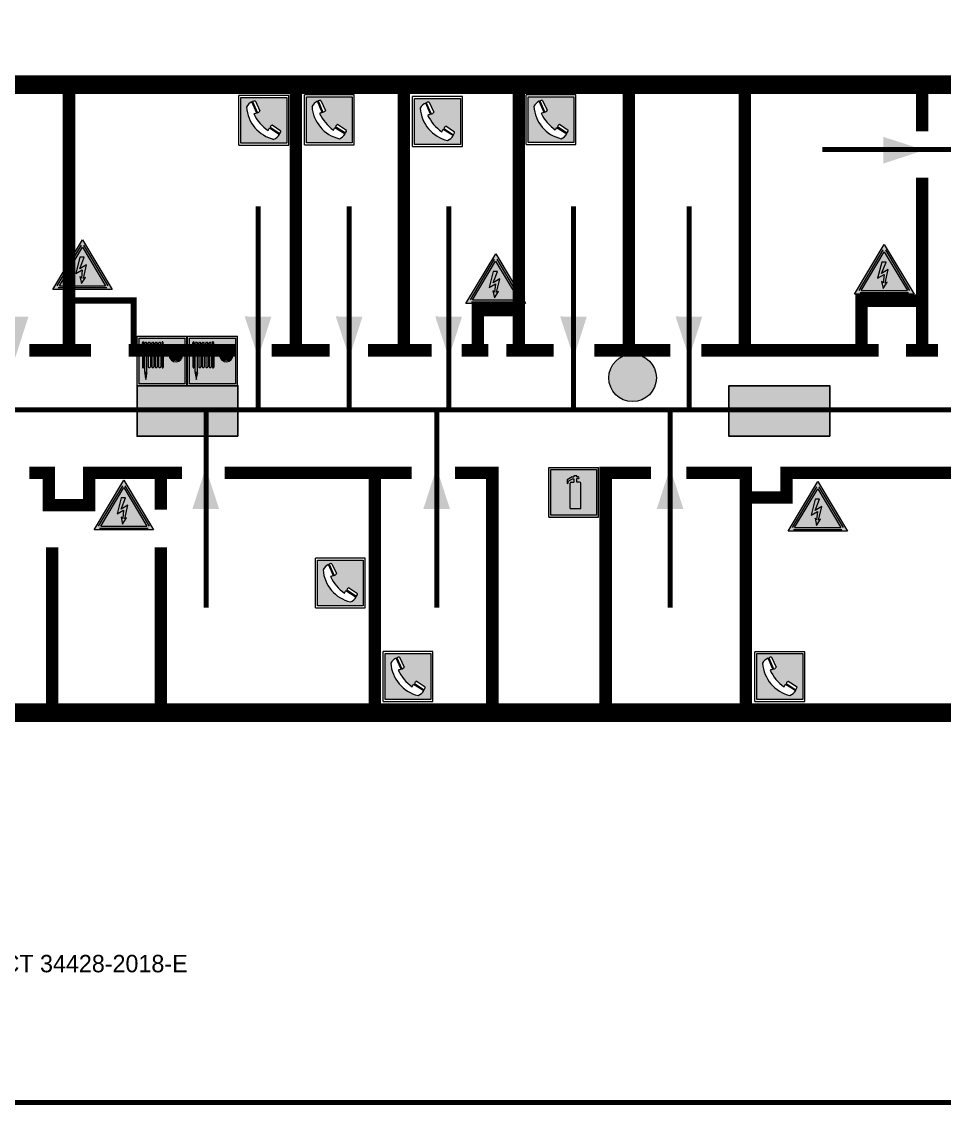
# Model space of a CAD drawing. Header units: millimetres. Extents: x 13810 to 67229, y 12374 to 21950.
# Drawn here: x 27790.5 to 27938.9, y 19084 to 19257.7 of the extents above; entities that cross this region are included whole.
import ezdxf

# ---------------------------------------------------------------- set-up
doc = ezdxf.new("R2010")
doc.units = ezdxf.units.MM
doc.layers.add('План_Штампы', color=7, linetype='Continuous')
doc.styles.add('обычный', font='arial.ttf')

# ---------------------------------------------------------------- blocks, each defined once
blk = doc.blocks.new('A$C32E8229D')
at = {"true_color": 0xffffff}
blk.add_hatch(color=7, dxfattribs=at).paths.add_polyline_path([(0, 0), (0, -8), (16, -8), (16, 0)])
h = blk.add_hatch(color=126)
h.paths.add_polyline_path([(0.2, -0.2), (15.8, -0.2), (15.8, -7.8), (0.2, -7.8)])
h.paths.add_polyline_path([(13.49, -2.05), (12.08, -2.05), (11.37, -2.63, 0.162397), (11.29, -2.84), (11.29, -3.63), (10.35, -3.63), (10.35, -4.05), (11.68, -4.05), (11.68, -3.48), (12.26, -4.28), (11.29, -5.1), (11.29, -6.78), (11.85, -6.78), (11.85, -5.44), (12.8, -4.64), (12.8, -5.94), (14.46, -5.94), (14.46, -5.39), (13.45, -5.39), (13.45, -3.97), (12.46, -2.59), (13.15, -2.59), (13.69, -3.34), (14.18, -3)], flags=16)
h.paths.add_polyline_path([(10.74, -1.82, 1), (11.8, -1.82, 1)], flags=16)
h.paths.add_polyline_path([(9.39, -3.59), (5.99, -3.59), (6.56, -3.03), (5.91, -3.03), (5.1, -3.83), (5.91, -4.64), (6.56, -4.64), (5.99, -4.09), (9.39, -4.09)], flags=16)
h.paths.add_polyline_path([(4.29, -1.08), (1.72, -1.08), (1.72, -6.6), (4.29, -6.6)], flags=16)
at = {"color": 126}
blk.add_lwpolyline([(16, -8), (0, -8), (0, 0), (16, 0)], close=True, dxfattribs=at)
blk = doc.blocks.new('A$C37112FD5')
at = {"true_color": 0xf5f5ff}
h = blk.add_hatch(color=7, dxfattribs=at)
h.dxf.hatch_style = 1
h.paths.add_polyline_path([(12.8, -7.4), (0, -7.4), (0, -20.2), (12.8, -20.2)])
h.paths.add_polyline_path([(12.29, -7.91), (12.29, -19.69), (0.51, -19.69), (0.51, -7.91)], flags=16)
h.paths.add_polyline_path([(4.98, -9.04, -0.42597), (5.17, -9.22), (5.17, -12.25), (5.17, -15.29, -0.432244), (4.98, -15.47), (4.83, -15.47, -0.42597), (4.64, -15.29), (4.64, -12.25), (4.64, -9.22, -0.432244), (4.83, -9.04)], flags=0)
h.paths.add_polyline_path([(4.28, -9.22), (4.28, -12.25), (4.28, -15.29, -0.432244), (4.09, -15.47), (3.94, -15.47, -0.42597), (3.75, -15.29), (3.75, -12.25), (3.75, -9.22, -0.432244), (3.94, -9.04), (4.09, -9.04, -0.42597)], flags=0)
h.paths.add_polyline_path([(5.72, -9.04), (5.87, -9.04, -0.42597), (6.06, -9.22), (6.06, -12.25), (6.06, -15.29, -0.432244), (5.87, -15.47), (5.72, -15.47, -0.42597), (5.53, -15.29), (5.53, -12.25), (5.53, -9.22, -0.432244)], flags=0)
h.paths.add_polyline_path([(6.42, -8.9), (6.5, -8.9, -0.42597), (6.69, -9.08), (6.69, -12.03), (8.21, -12.03, -15.824349), (8.21, -12.47), (6.69, -12.47), (6.69, -15.42, -0.432244), (6.5, -15.6), (6.42, -15.6)], flags=0)
h.paths.add_polyline_path([(3.39, -9.22), (3.39, -12.25), (3.39, -15.29, -0.432244), (3.2, -15.47), (3.05, -15.47, -0.42597), (2.85, -15.29), (2.85, -12.25), (2.85, -9.22, -0.432244), (3.05, -9.04), (3.2, -9.04, -0.42597)], flags=0)
h.paths.add_polyline_path([(2.5, -9.22), (2.5, -16.71), (1.96, -16.71), (1.96, -9.22, -0.432244), (2.15, -9.04), (2.31, -9.04, -0.42597)], flags=0)
h.paths.add_polyline_path([(1.61, -8.9), (1.61, -15.6), (1.57, -15.6, -0.42597), (1.37, -15.42), (1.37, -12.03), (1.37, -9.09, -0.432244), (1.57, -8.9)], flags=0)
h.paths.add_polyline_path([(9.76, -10.81), (9.76, -12.03), (8.49, -12.03, -0.336371)], flags=0)
h.paths.add_polyline_path([(8.49, -12.47), (9.76, -12.47), (9.76, -13.7, -0.336371)], flags=0)
h.paths.add_polyline_path([(10.11, -10.81, -0.336371), (11.38, -12.03), (10.11, -12.03)], flags=0)
h.paths.add_polyline_path([(10.11, -12.47), (11.38, -12.47, -0.336371), (10.11, -13.7)], flags=0)
h.paths.add_polyline_path([(2.5, -16.84), (2.5, -17.05), (1.97, -17.05), (1.97, -16.84)], flags=0)
h.paths.add_polyline_path([(2.5, -17.24, -0.033778), (2.24, -18.6, -0.033778), (1.97, -17.24)], flags=0)
h = blk.add_hatch(color=242)
h.dxf.hatch_style = 1
h.paths.add_polyline_path([(12.29, -7.91), (0.51, -7.91), (0.51, -19.69), (12.29, -19.69)])
h.paths.add_polyline_path([(6.42, -15.6), (6.42, -8.9), (6.5, -8.9, -0.42597), (6.69, -9.08), (6.69, -12.03), (8.21, -12.03, -15.824349), (8.21, -12.47), (6.69, -12.47), (6.69, -15.42, -0.432244), (6.5, -15.6)], flags=16)
h.paths.add_polyline_path([(5.87, -15.47), (5.72, -15.47, -0.42597), (5.53, -15.29), (5.53, -12.25), (5.53, -9.22, -0.432244), (5.72, -9.04), (5.87, -9.04, -0.42597), (6.06, -9.22), (6.06, -12.25), (6.06, -15.29, -0.432244)], flags=16)
h.paths.add_polyline_path([(4.98, -15.47), (4.83, -15.47, -0.42597), (4.64, -15.29), (4.64, -12.25), (4.64, -9.22, -0.432244), (4.83, -9.04), (4.98, -9.04, -0.42597), (5.17, -9.22), (5.17, -12.25), (5.17, -15.29, -0.432244)], flags=16)
h.paths.add_polyline_path([(4.09, -15.47), (3.94, -15.47, -0.42597), (3.75, -15.29), (3.75, -12.25), (3.75, -9.22, -0.432244), (3.94, -9.04), (4.09, -9.04, -0.42597), (4.28, -9.22), (4.28, -12.25), (4.28, -15.29, -0.432244)], flags=16)
h.paths.add_polyline_path([(3.2, -15.47), (3.05, -15.47, -0.42597), (2.85, -15.29), (2.85, -12.25), (2.85, -9.22, -0.432244), (3.05, -9.04), (3.2, -9.04, -0.42597), (3.39, -9.22), (3.39, -12.25), (3.39, -15.29, -0.432244)], flags=16)
h.paths.add_polyline_path([(2.5, -17.05), (1.97, -17.05), (1.97, -16.84), (2.5, -16.84)], flags=16)
h.paths.add_polyline_path([(2.5, -17.24, -0.033778), (2.24, -18.6, -0.033778), (1.97, -17.24)], flags=16)
h.paths.add_polyline_path([(2.5, -16.71), (1.96, -16.71), (1.96, -9.22, -0.432244), (2.15, -9.04), (2.31, -9.04, -0.42597), (2.5, -9.22)], flags=16)
h.paths.add_polyline_path([(1.61, -15.6), (1.57, -15.6, -0.42597), (1.37, -15.42), (1.37, -12.03), (1.37, -9.09, -0.432244), (1.57, -8.9), (1.61, -8.9)], flags=16)
h.paths.add_polyline_path([(8.49, -12.47), (9.76, -12.47), (9.76, -13.7, -0.336371)], flags=0)
h.paths.add_polyline_path([(10.11, -13.7), (10.11, -12.47), (11.38, -12.47, -0.336371)], flags=0)
h.paths.add_polyline_path([(8.49, -12.03, -0.336371), (9.76, -10.81), (9.76, -12.03)], flags=0)
h.paths.add_polyline_path([(10.11, -12.03), (10.11, -10.81, -0.336371), (11.38, -12.03)], flags=0)
h = blk.add_hatch(color=7, dxfattribs=at)
h.dxf.hatch_style = 1
h.paths.add_polyline_path([(1.61, -8.9), (1.57, -8.9, 0.432244), (1.37, -9.09), (1.37, -12.03), (1.37, -15.42, 0.42597), (1.57, -15.6), (1.61, -15.6)])
h.paths.add_polyline_path([(2.5, -9.22, 0.42597), (2.31, -9.04), (2.15, -9.04, 0.432244), (1.96, -9.22), (1.96, -16.71), (2.5, -16.71)])
h.paths.add_polyline_path([(2.5, -16.84), (1.97, -16.84), (1.97, -17.05), (2.5, -17.05)])
h.paths.add_polyline_path([(2.5, -17.24), (1.97, -17.24, 0.033778), (2.24, -18.6, 0.033778)])
h.paths.add_polyline_path([(3.39, -12.25), (3.39, -9.22, 0.42597), (3.2, -9.04), (3.05, -9.04, 0.432244), (2.85, -9.22), (2.85, -12.25), (2.85, -15.29, 0.42597), (3.05, -15.47), (3.2, -15.47, 0.432244), (3.39, -15.29)])
h.paths.add_polyline_path([(4.28, -12.25), (4.28, -9.22, 0.42597), (4.09, -9.04), (3.94, -9.04, 0.432244), (3.75, -9.22), (3.75, -12.25), (3.75, -15.29, 0.42597), (3.94, -15.47), (4.09, -15.47, 0.432244), (4.28, -15.29)])
h.paths.add_polyline_path([(5.17, -12.25), (5.17, -9.22, 0.42597), (4.98, -9.04), (4.83, -9.04, 0.432244), (4.64, -9.22), (4.64, -12.25), (4.64, -15.29, 0.42597), (4.83, -15.47), (4.98, -15.47, 0.432244), (5.17, -15.29)])
h.paths.add_polyline_path([(6.06, -12.25), (6.06, -9.22, 0.42597), (5.87, -9.04), (5.72, -9.04, 0.432244), (5.53, -9.22), (5.53, -12.25), (5.53, -15.29, 0.42597), (5.72, -15.47), (5.87, -15.47, 0.432244), (6.06, -15.29)])
h.paths.add_polyline_path([(6.69, -12.47), (8.21, -12.47, 15.824349), (8.21, -12.03), (6.69, -12.03), (6.69, -9.08, 0.42597), (6.5, -8.9), (6.42, -8.9), (6.42, -15.6), (6.5, -15.6, 0.432244), (6.69, -15.42)])
h.paths.add_polyline_path([(8.49, -12.47), (9.76, -12.47), (9.76, -13.7, -0.336371)], flags=16)
h.paths.add_polyline_path([(8.49, -12.03, -0.336371), (9.76, -10.81), (9.76, -12.03)], flags=16)
h.paths.add_polyline_path([(10.11, -12.47), (11.38, -12.47, -0.336371), (10.11, -13.7)], flags=16)
h.paths.add_polyline_path([(10.11, -12.03), (10.11, -10.81, -0.336371), (11.38, -12.03)], flags=16)
h = blk.add_hatch(color=242)
h.dxf.hatch_style = 1
h.paths.add_polyline_path([(9.76, -10.81, 0.336371), (8.49, -12.03), (9.76, -12.03)])
h.paths.add_polyline_path([(10.11, -10.81), (10.11, -12.03), (11.38, -12.03, 0.336371)])
h.paths.add_polyline_path([(11.38, -12.47), (10.11, -12.47), (10.11, -13.7, 0.336371)])
h.paths.add_polyline_path([(9.76, -12.47), (8.49, -12.47, 0.336371), (9.76, -13.7)])
at = {"color": 242, "lineweight": 5}
for p, q in [((0, -20.2), (0, -7.4)), ((0, -7.4), (12.8, -7.4)), ((12.8, -20.2), (12.8, -7.4)), ((1.37, -12.03), (1.37, -9.08)), ((1.57, -8.9), (1.61, -8.9)), ((1.61, -8.9), (1.61, -15.6)), ((1.96, -16.71), (1.96, -9.22)), ((2.15, -9.04), (2.31, -9.04)), ((2.5, -16.71), (2.5, -9.22)), ((2.85, -12.25), (2.85, -9.22)), ((3.05, -9.04), (3.2, -9.04)), ((3.39, -12.25), (3.39, -9.22)), ((3.75, -12.25), (3.75, -9.22)), ((3.94, -9.04), (4.09, -9.04)), ((4.28, -12.25), (4.28, -9.22)), ((4.64, -12.25), (4.64, -9.22)), ((4.83, -9.04), (4.98, -9.04)), ((5.17, -12.25), (5.17, -9.22)), ((5.53, -12.25), (5.53, -9.22)), ((5.72, -9.04), (5.87, -9.04)), ((6.06, -12.25), (6.06, -9.22)), ((6.42, -8.9), (6.42, -15.6)), ((6.5, -8.9), (6.42, -8.9)), ((6.69, -12.03), (6.69, -9.08)), ((9.76, -10.81), (9.76, -12.03)), ((10.11, -10.81), (10.11, -12.03)), ((1.37, -12.03), (1.37, -15.42)), ((2.85, -12.25), (2.85, -15.29)), ((3.39, -12.25), (3.39, -15.29)), ((3.75, -12.25), (3.75, -15.29)), ((4.28, -12.25), (4.28, -15.29)), ((4.64, -12.25), (4.64, -15.29)), ((5.17, -12.25), (5.17, -15.29)), ((5.53, -12.25), (5.53, -15.29)), ((6.06, -12.25), (6.06, -15.29)), ((8.21, -12.03), (6.69, -12.03)), ((8.21, -12.47), (6.69, -12.47)), ((6.69, -12.47), (6.69, -15.42)), ((9.76, -12.03), (8.49, -12.03)), ((9.76, -12.47), (8.49, -12.47)), ((9.76, -12.47), (9.76, -13.7)), ((11.38, -12.03), (10.11, -12.03)), ((11.38, -12.47), (10.11, -12.47)), ((10.11, -12.47), (10.11, -13.7)), ((1.57, -15.6), (1.61, -15.6)), ((3.05, -15.47), (3.2, -15.47)), ((3.94, -15.47), (4.09, -15.47)), ((4.83, -15.47), (4.98, -15.47)), ((5.72, -15.47), (5.87, -15.47)), ((6.42, -15.6), (6.5, -15.6)), ((1.96, -16.71), (2.5, -16.71)), ((1.97, -16.84), (2.5, -16.84)), ((1.97, -17.05), (1.97, -16.84)), ((2.5, -17.05), (1.97, -17.05)), ((1.97, -17.24), (2.5, -17.24)), ((2.5, -16.84), (2.5, -17.05)), ((0, -20.2), (12.8, -20.2))]:
    blk.add_line(p, q, dxfattribs=at)
blk.add_lwpolyline([(0.51, -7.91), (12.29, -7.91), (12.29, -19.69), (0.51, -19.69)], close=True, dxfattribs=at)
for centre, radius, start, end in [((1.56, -9.09), 0.182, 87.1027, 180.6071), ((2.15, -9.22), 0.182, 87.1027, 180.6071), ((2.32, -9.22), 0.182, 359.3929, 92.8973), ((3.04, -9.22), 0.182, 87.1027, 180.6071), ((3.21, -9.22), 0.182, 359.3929, 92.8973), ((3.93, -9.22), 0.182, 87.1027, 180.6071), ((4.1, -9.22), 0.182, 359.3929, 92.8973), ((4.82, -9.22), 0.182, 87.1027, 180.6071), ((4.99, -9.22), 0.182, 359.3929, 92.8973), ((5.71, -9.22), 0.182, 87.1027, 180.6071), ((5.88, -9.22), 0.182, 359.3929, 92.8973), ((6.51, -9.09), 0.182, 359.3929, 92.8973), ((9.93, -12.25), 1.74, 187.2319, 172.7681), ((9.93, -12.25), 1.46, 96.9927, 171.3585), ((9.93, -12.25), 1.46, 8.6415, 83.0073), ((9.93, -12.25), 1.46, 188.6415, 263.0073), ((9.93, -12.25), 1.46, 276.9927, 351.3585), ((1.56, -15.42), 0.182, 179.3929, 272.8973), ((3.04, -15.29), 0.182, 179.3929, 272.8973), ((3.21, -15.29), 0.182, 267.1027, 0.6071), ((3.93, -15.29), 0.182, 179.3929, 272.8973), ((4.1, -15.29), 0.182, 267.1027, 0.6071), ((4.82, -15.29), 0.182, 179.3929, 272.8973), ((4.99, -15.29), 0.182, 267.1027, 0.6071), ((5.71, -15.29), 0.182, 179.3929, 272.8973), ((5.88, -15.29), 0.182, 267.1027, 0.6071), ((6.51, -15.42), 0.182, 267.1027, 0.6071), ((12.17, -15.98), 10.27, 187.041, 194.7793), ((-7.7, -15.98), 10.27, 345.2207, 352.959)]:
    blk.add_arc(centre, radius, start, end, dxfattribs=at)
blk = doc.blocks.new('A$C456E1F9C')
at = {"lineweight": 5}
h = blk.add_hatch(color=242, dxfattribs=at)
h.paths.add_polyline_path([(0.51, -1.47), (0.51, -13.26), (12.29, -13.26), (12.29, -1.47)])
h.paths.add_polyline_path([(5.42, -4.95, -0.254479), (4.78, -5.4), (3.52, -2.53, -0.209735), (4.23, -2.4)], flags=16)
h.paths.add_polyline_path([(8.53, -8.6), (10.87, -10.17), (10.54, -10.76), (8.03, -9.13, -0.192251)], flags=16)
h.paths.add_polyline_path([(4.61, -5.49, 0.005518), (3.87, -5.72, 0.128647), (7.49, -10.01, 0.00809), (7.83, -9.33), (10.47, -10.97, -0.16736), (8.99, -12.25, -0.327862), (1.95, -3.95, -0.166952), (3.36, -2.62)], flags=16)
at = {"color": 242, "lineweight": 5}
for p, q in [((0, -13.77), (0, -0.97)), ((12.8, -0.97), (0, -0.97)), ((4.61, -5.49), (3.36, -2.62)), ((3.52, -2.53), (4.78, -5.4)), ((4.23, -2.4), (5.42, -4.95)), ((12.8, -13.77), (12.8, -0.97)), ((7.83, -9.33), (10.47, -10.97)), ((8.03, -9.13), (10.54, -10.76)), ((10.81, -10.12), (8.53, -8.6)), ((10.54, -10.76), (10.8, -10.3)), ((10.8, -10.3), (10.81, -10.12)), ((0, -13.77), (12.8, -13.77))]:
    blk.add_line(p, q, dxfattribs=at)
blk.add_lwpolyline([(0.51, -1.47), (12.29, -1.47), (12.29, -13.26), (0.51, -13.26)], close=True, dxfattribs=at)
for centre, radius, start, end in [((4.59, -5.34), 2.99, 114.2845, 152.1974), ((4.02, -3.27), 0.891, 76.3284, 123.7092), ((11.12, -3.31), 9.19, 183.9915, 256.6009), ((14.98, -39.1), 35.17, 107.1487, 108.4135), ((4.68, -4.59), 0.824, 276.9621, 334.0723), ((13.86, -0.94), 11.08, 205.5536, 234.8762), ((-13.31, 0.8), 23.44, 332.5487, 334.4027), ((8.94, -9.5), 0.989, 114.4092, 157.9388), ((7.87, -9.46), 3, 291.9291, 329.9329)]:
    blk.add_arc(centre, radius, start, end, dxfattribs=at)
blk = doc.blocks.new('A$C3E6D3DDE')
at = {"lineweight": 5}
h = blk.add_hatch(color=40, dxfattribs=at)
h.paths.add_polyline_path([(24.1, 1.45), (16.46, -11.35), (31.74, -11.35)])
h.paths.add_polyline_path([(24.09, -0.46), (30.03, -10.41), (18.14, -10.41)], flags=16)
h.paths.add_polyline_path([(24.54, -3.08), (23.41, -6.02), (25.13, -5.01), (24.33, -8.5), (24.82, -8.27), (23.79, -9.86), (23.4, -8.04), (23.8, -8.43), (24.04, -6.29), (22.39, -7.25), (23.44, -3.08)], flags=0)
h = blk.add_hatch(color=256, dxfattribs=at)
h.paths.add_polyline_path([(24.37, 0.03, 0.567511), (23.82, 0.03), (17.59, -10.4, 0.582454), (17.86, -10.88), (30.32, -10.88, 0.582149), (30.6, -10.4)])
h.paths.add_polyline_path([(24.09, -0.46), (18.14, -10.41), (30.03, -10.41)], flags=16)
h.paths.add_polyline_path([(24.54, -3.08), (23.41, -6.02), (25.13, -5.01), (24.33, -8.5), (24.82, -8.27), (23.79, -9.86), (23.4, -8.04), (23.8, -8.43), (24.04, -6.29), (22.39, -7.25), (23.44, -3.08)], flags=0)
h = blk.add_hatch(color=40, dxfattribs=at)
h.paths.add_polyline_path([(24.09, -0.46), (18.14, -10.41), (30.03, -10.41)])
h.paths.add_polyline_path([(24.82, -8.27), (23.79, -9.86), (23.4, -8.04), (23.8, -8.43), (24.04, -6.29), (22.39, -7.25), (23.44, -3.08), (24.54, -3.08), (23.41, -6.02), (25.13, -5.01), (24.33, -8.5)], flags=16)
at = {"color": 40, "lineweight": 5}
for p, q in [((16.46, -11.35), (24.1, 1.45)), ((24.1, 1.45), (31.74, -11.35))]:
    blk.add_line(p, q, dxfattribs=at)
at = {"lineweight": 5}
for p, q in [((17.59, -10.4), (23.82, 0.03)), ((24.37, 0.03), (30.6, -10.4)), ((18.14, -10.41), (24.09, -0.46)), ((24.09, -0.46), (30.03, -10.41)), ((23.44, -3.08), (22.39, -7.25)), ((23.41, -6.02), (24.54, -3.08)), ((25.13, -5.01), (23.41, -6.02)), ((24.54, -3.08), (23.44, -3.08)), ((24.33, -8.5), (25.13, -5.01)), ((22.39, -7.25), (24.04, -6.29)), ((23.8, -8.43), (23.4, -8.04)), ((23.4, -8.04), (23.79, -9.86)), ((23.79, -9.86), (24.82, -8.27)), ((24.04, -6.29), (23.8, -8.43)), ((24.82, -8.27), (24.33, -8.5)), ((17.86, -10.88), (30.32, -10.88)), ((18.14, -10.41), (30.03, -10.41))]:
    blk.add_line(p, q, dxfattribs=at)
at = {"color": 50, "lineweight": 5}
blk.add_line((31.74, -11.35), (16.46, -11.35), dxfattribs=at)
blk = doc.blocks.new('A$C3AD82952')
at = {"true_color": 0xf5f5ff}
h = blk.add_hatch(color=7, dxfattribs=at)
h.dxf.hatch_style = 1
h.paths.add_polyline_path([(8.21, 8.73, 0.414214), (7.89, 9.05), (7.22, 9.05), (7.22, 9.92), (7.59, 9.92, 1), (7.57, 10.36), (7.22, 10.36), (7.22, 10.6), (6.43, 10.6), (6.43, 10.36), (6.01, 10.36), (4.74, 9.59), (4.74, 8.69), (4.98, 8.73), (4.98, 9.26), (6.12, 9.91), (6.43, 9.91), (6.43, 9.05), (5.76, 9.05, 0.414214), (5.44, 8.73), (5.44, 2.2), (8.21, 2.2)], flags=0)
h.paths.add_polyline_path([(12.8, 12.8), (0, 12.8), (0, 0), (12.8, 0)])
h.paths.add_polyline_path([(0.51, 12.29), (12.29, 12.29), (12.29, 0.51), (0.51, 0.51)], flags=16)
h.paths.add_polyline_path([(4.74, 9.59), (6.01, 10.36), (6.43, 10.36), (6.43, 10.6), (7.22, 10.6), (7.22, 10.36), (7.59, 10.36, -0.94586), (7.59, 9.92), (7.22, 9.92), (7.22, 9.05), (7.89, 9.05, -0.414214), (8.21, 8.73), (8.21, 2.2), (5.44, 2.2), (5.44, 8.73, -0.414214), (5.76, 9.05), (6.43, 9.05), (6.43, 9.91), (6.12, 9.91), (4.98, 9.26), (4.98, 8.73), (4.74, 8.69)], flags=0)
h = blk.add_hatch(color=242)
h.dxf.hatch_style = 1
h.paths.add_polyline_path([(12.29, 12.29), (0.51, 12.29), (0.51, 0.51), (12.29, 0.51)])
h.paths.add_polyline_path([(4.74, 8.69), (4.74, 9.59), (6.01, 10.36), (6.43, 10.36), (6.43, 10.6), (7.22, 10.6), (7.22, 10.36), (7.59, 10.36, -0.94586), (7.59, 9.92), (7.22, 9.92), (7.22, 9.05), (7.89, 9.05, -0.414214), (8.21, 8.73), (8.21, 2.2), (5.44, 2.2), (5.44, 8.73, -0.414214), (5.76, 9.05), (6.43, 9.05), (6.43, 9.91), (6.12, 9.91), (4.98, 9.26), (4.98, 8.73)], flags=16)
h = blk.add_hatch(color=7, dxfattribs=at)
h.dxf.hatch_style = 1
h.paths.add_polyline_path([(8.21, 8.73, 0.414214), (7.89, 9.05), (7.22, 9.05), (7.22, 9.92), (7.59, 9.92, 1), (7.57, 10.36), (7.22, 10.36), (7.22, 10.6), (6.43, 10.6), (6.43, 10.36), (6.01, 10.36), (4.74, 9.59), (4.74, 8.69), (4.98, 8.73), (4.98, 9.26), (6.12, 9.91), (6.43, 9.91), (6.43, 9.05), (5.76, 9.05, 0.414214), (5.44, 8.73), (5.44, 2.2), (8.21, 2.2)])
at = {"color": 242, "lineweight": 5}
for p, q in [((0, 0), (0, 12.8)), ((0, 12.8), (12.8, 12.8)), ((12.8, 0), (12.8, 12.8)), ((6.01, 10.36), (4.74, 9.59)), ((4.74, 9.59), (4.74, 8.69)), ((4.74, 8.69), (4.98, 8.73)), ((4.98, 9.26), (6.12, 9.91)), ((4.98, 8.73), (4.98, 9.26)), ((5.44, 2.2), (5.44, 8.73)), ((5.76, 9.05), (6.43, 9.05)), ((6.01, 10.36), (6.43, 10.36)), ((6.12, 9.91), (6.43, 9.91)), ((7.22, 10.6), (6.43, 10.6)), ((6.43, 10.6), (6.43, 10.36)), ((6.43, 9.91), (6.43, 9.05)), ((7.22, 10.36), (7.22, 10.6)), ((7.59, 10.36), (7.22, 10.36)), ((7.22, 9.05), (7.22, 9.92)), ((7.59, 9.92), (7.22, 9.92)), ((7.89, 9.05), (7.22, 9.05)), ((8.21, 2.2), (8.21, 8.73)), ((0, 0), (12.8, 0)), ((5.44, 2.2), (8.21, 2.2))]:
    blk.add_line(p, q, dxfattribs=at)
blk.add_lwpolyline([(0.51, 12.29), (12.29, 12.29), (12.29, 0.51), (0.51, 0.51)], close=True, dxfattribs=at)
for centre, radius, start, end in [((5.76, 8.73), 0.32, 90, 180), ((7.58, 10.14), 0.223, 273.1875, 86.8125), ((7.89, 8.73), 0.32, 0, 90)]:
    blk.add_arc(centre, radius, start, end, dxfattribs=at)
blk = doc.blocks.new('A$C7B8C2D5B')
at = {"lineweight": 0}
h = blk.add_hatch(color=5, dxfattribs=at)
h.dxf.hatch_style = 1
h.paths.add_polyline_path([(1.397, -3.024, 1), (-2.112, -3.024, 1)])
at = {"color": 5, "lineweight": 0}
blk.add_circle((-0.358, -3.024), 1.755, dxfattribs=at)

msp = doc.modelspace()

# ---------------------------------------------------------------- linework, layer by layer
at = {"color": 2, "lineweight": 100}
msp.add_lwpolyline([(27619.29, 19478.98), (28219.29, 19478.98), (28219.29, 19083.98), (27619.29, 19083.98)], close=True, dxfattribs=at)
at = {"lineweight": 100}
for points, const_width in [([(28067.2, 19247.56), (27728.34, 19247.56), (27728.34, 19390.87), (27705.53, 19390.87), (27705.53, 19399.63), (27670.05, 19399.63), (27670.05, 19397.59)], 3), ([(27649.03, 19374.24), (27649.03, 19170.54), (27642.59, 19170.54), (27642.59, 19150.24), (27653.21, 19150.24), (27653.21, 19115.17), (27671.52, 19115.17), (27671.52, 19123.25), (27727.75, 19123.25), (27727.75, 19115.34), (27745.29, 19115.34), (27745.29, 19146.62), (28147.28, 19146.62)], 3), ([(27935.29, 19247.64), (27935.29, 19240.04)], 2), ([(27798.12, 19247.4), (27798.12, 19204.85)], 2), ([(27834.59, 19247.4), (27834.59, 19204.85)], 2), ([(27851.96, 19247.4), (27851.96, 19204.85)], 2), ([(27870.46, 19247.4), (27870.46, 19204.85)], 2), ([(27888.14, 19247.4), (27888.14, 19204.85)], 2), ([(27906.76, 19247.4), (27906.76, 19204.85)], 2), ([(27935.29, 19232.62), (27935.29, 19213.68)], 2), ([(27925.53, 19213.82), (27925.53, 19204.85)], 2), ([(27935.29, 19204.85), (27935.29, 19212.84), (27925.53, 19212.84)], 2), ([(27808.52, 19205.36), (27808.52, 19212.85), (27798.09, 19212.85)], 1), ([(27863.84, 19204.85), (27863.84, 19211.31), (27870.46, 19211.31)], 2), ([(27791.73, 19204.85), (27801.68, 19204.85)], 2), ([(27807.7, 19204.85), (27824.96, 19204.85)], 2), ([(27830.73, 19204.85), (27840.03, 19204.85)], 2), ([(27846.19, 19204.85), (27856.41, 19204.85)], 2), ([(27861.26, 19204.85), (27865.52, 19204.85)], 2), ([(27868.41, 19204.85), (27876.03, 19204.85)], 2), ([(27882.6, 19204.85), (27894.81, 19204.85)], 2), ([(27899.8, 19204.85), (27923.87, 19204.85)], 2), ([(27923.45, 19204.85), (27928.31, 19204.85)], 2), ([(27932.71, 19204.85), (27937.83, 19204.85)], 2), ([(27791.77, 19185.17), (27794.88, 19185.17), (27794.88, 19179.96), (27801.37, 19179.96), (27801.37, 19185.17), (27816.3, 19185.17)], 2), ([(27812.88, 19185.17), (27812.88, 19179.22)], 2), ([(27823.15, 19185.17), (27853.2, 19185.17)], 2), ([(27847.3, 19185.17), (27847.3, 19147.69)], 2), ([(27860.17, 19185.17), (27866.18, 19185.17), (27866.18, 19147.43)], 2), ([(27891.68, 19185.17), (27884.41, 19185.17), (27884.41, 19147.64)], 2), ([(27897.36, 19185.17), (27906.95, 19185.17), (27906.95, 19146.29)], 2), ([(27906.95, 19181.19), (27913.47, 19181.19), (27913.47, 19185.17), (27947.79, 19185.17)], 2), ([(27795.4, 19173.19), (27795.4, 19146.67)], 2), ([(27812.88, 19173.19), (27812.88, 19146.67)], 2)]:
    msp.add_lwpolyline(points, dxfattribs=dict(at, const_width=const_width))
at = {"color": 126, "lineweight": 100, "true_color": 0x008754}
for points in [[(27674.98, 19160.27), (27693.2, 19160.27), (27693.2, 19195.29), (28093.9, 19195.29), (28104.97, 19187.69), (28139.87, 19187.69), (28139.87, 19211.74), (28145.04, 19211.74), (28145.04, 19238.84)], [(27941.05, 19229.37), (27941.05, 19237.11), (27919.26, 19237.11)], [(27828.53, 19195.29), (27828.53, 19227.96)], [(27843.18, 19195.29), (27843.18, 19227.96)], [(27859.18, 19195.29), (27859.18, 19227.96)], [(27879.25, 19195.29), (27879.25, 19227.96)], [(27897.81, 19195.29), (27897.81, 19227.96)], [(27820.15, 19195.29), (27820.15, 19163.52)], [(27857.27, 19195.29), (27857.27, 19163.52)], [(27894.8, 19195.29), (27894.8, 19163.52)]]:
    msp.add_lwpolyline(points, dxfattribs=at)
at = {"layer": 'План_Штампы', "color": 126, "true_color": 0x008754}
for points in [[(27929.05, 19234.87), (27929.06, 19239.16), (27935.64, 19237.03)], [(27787.32, 19210.29), (27791.61, 19210.28), (27789.48, 19203.69)], [(27826.37, 19210.29), (27830.66, 19210.28), (27828.54, 19203.69)], [(27841.02, 19210.29), (27845.31, 19210.28), (27843.18, 19203.69)], [(27857.01, 19210.29), (27861.31, 19210.28), (27859.18, 19203.69)], [(27877.09, 19210.29), (27881.38, 19210.28), (27879.26, 19203.69)], [(27895.65, 19210.29), (27899.94, 19210.28), (27897.81, 19203.69)], [(27822.27, 19179.34), (27817.97, 19179.35), (27820.1, 19185.94)], [(27859.38, 19179.34), (27855.09, 19179.35), (27857.22, 19185.94)], [(27896.91, 19179.34), (27892.62, 19179.35), (27894.75, 19185.94)]]:
    msp.add_solid(points, dxfattribs=at)

# ---------------------------------------------------------------- block references
for name, p, xscale, yscale, zscale in [('A$C456E1F9C', (27825.44, 19246.42), 0.625, 0.625, 0.625), ('A$C456E1F9C', (27835.97, 19246.51), 0.625, 0.625, 0.625), ('A$C456E1F9C', (27853.37, 19246.23), 0.625, 0.625, 0.625), ('A$C456E1F9C', (27871.63, 19246.52), 0.625, 0.625, 0.625), ('A$C3E6D3DDE', (27785.24, 19221.73), 0.625, 0.625, 0.625), ('A$C3E6D3DDE', (27914.14, 19220.96), 0.625, 0.625, 0.625), ('A$C3E6D3DDE', (27851.66, 19219.46), 0.625, 0.625, 0.625), ('A$C37112FD5', (27809.08, 19211.77), 0.6249984004534781, 0.6249984004534781, 0.6249984004534781), ('A$C37112FD5', (27817.2, 19211.77), 0.6249984004534781, 0.6249984004534781, 0.6249984004534781), ('A$C7B8C2D5B', (27889.51, 19207.01), 2.177419353276491, 2.177419353276491, 2.177419353276491), ('A$C3AD82952', (27875.27, 19178.03), 0.625, 0.625, 0.625), ('A$C3E6D3DDE', (27791.88, 19183.08), 0.625, 0.625, 0.625), ('A$C3E6D3DDE', (27903.44, 19182.88), 0.625, 0.625, 0.625), ('A$C456E1F9C', (27837.75, 19172.06), 0.625, 0.625, 0.625), ('A$C456E1F9C', (27848.63, 19157.03), 0.625, 0.625, 0.625), ('A$C456E1F9C', (27908.41, 19157.02), 0.625, 0.625, 0.625)]:
    msp.add_blockref(name, p, dxfattribs=dict(xscale=xscale, yscale=yscale, zscale=zscale))
at = {"layer": 'План_Штампы', "color": 126, "true_color": 0x008754, "xscale": 1.012510887696, "yscale": 1.012510887696, "zscale": 1.012510887696, "rotation": 359.9978653237144}
for p in [(27809.08, 19199.15), (27904.22, 19199.15)]:
    msp.add_blockref('A$C32E8229D', p, dxfattribs=at)

# ---------------------------------------------------------------- texts
at = {"lineweight": 0, "insert": (27743.16, 19105.88), "char_height": 2.8, "width": 191.3484, "attachment_point": 5, "style": 'обычный'}
msp.add_mtext('\\pi-8.4,l8.4,t8.4;{\\fProxima Nova Rg|b0|i0|c204|p2;ИЗГОТОВИТЕЛЬ: ИП АНДРЕЕВ А. А.\\fProxima Nova Rg|b0|i0|c0|p2; \\fProxima Nova Rg|b0|i0|c204|p2;ФП-24 - 2022/ 200-25-1440 ГОСТ 34428-2018-Е\\H1.2266x; }', dxfattribs=at)

doc.saveas('drawing.dxf')
